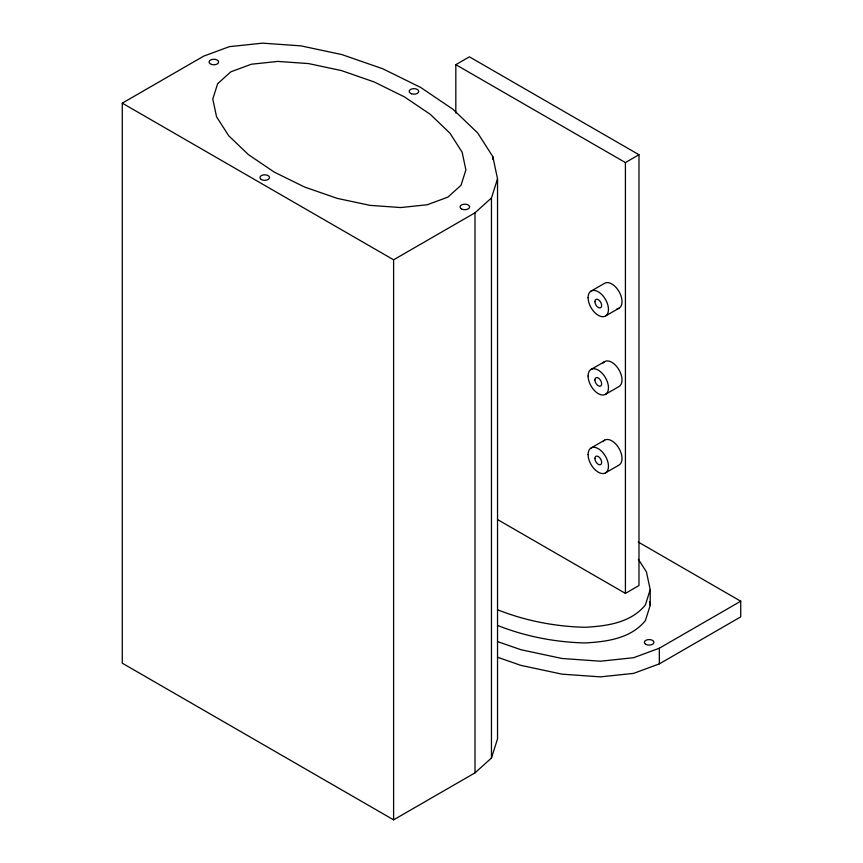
<?xml version="1.0" encoding="UTF-8"?>
<svg xmlns="http://www.w3.org/2000/svg" width="863" height="863" viewBox="0 0 863 863"><rect width="100%" height="100%" fill="white"/><g stroke="black" fill="none" stroke-linecap="round" stroke-linejoin="round"><path stroke-width="1.29" d="M491.457 758.016L491.457 197.972L497.53 178.814L492.827 156.635L477.671 132.945L453.075 109.364L420.745 87.487L382.848 68.813L341.996 54.617L300.971 45.868L262.546 43.15L229.364 46.656L203.668 56.149L122.276 103.15L122.276 663.194L393.604 819.85L475.006 772.849L491.457 758.016L497.53 738.857L497.53 178.814M638.383 559.332L646.452 571.932L650.217 589.677L645.351 605.006C630.767 622.903 606.732 626.074 585.092 627.282C555.179 626.57 525.491 620.821 497.649 609.807M650.217 589.677L650.217 605.351L645.351 620.67C630.767 638.577 606.732 641.748 585.092 642.946C555.179 642.234 525.491 636.484 497.649 625.47M122.276 103.15L393.604 259.806L475.006 212.805L491.457 197.972M455.826 113.129L455.826 64.66L469.396 56.829L638.976 154.736L638.976 585.545L625.416 593.377L497.638 519.612M455.826 64.66L625.416 162.568L638.976 154.736M591.079 291.101L604.65 283.269A14.391 8.306 60 0 1 619.914 293.237A14.391 8.306 60 0 1 616.937 308.846M605.47 316.02L619.041 308.188M591.079 369.429L604.65 361.597M605.47 394.348L619.041 386.516A14.391 8.306 60 0 0 618.037 368.318A14.391 8.306 60 0 0 603.032 363.096M591.079 447.973L604.65 440.141M605.47 472.892L619.041 465.06A14.391 8.306 60 0 0 618.037 446.851A14.391 8.306 60 0 0 603.032 441.64M497.476 641.565L521.004 649.742L562.029 658.491L600.454 661.209L633.636 657.703L659.332 648.21L740.724 601.209L740.724 616.872L659.332 663.874L633.636 673.367L600.454 676.872L562.029 674.165L521.004 665.405L497.476 657.239M638.253 542.04L740.724 601.209M649.461 601.781L650.217 605.351M659.332 648.21L659.332 663.874M625.416 162.568L625.416 593.377M492.827 156.635L492.827 159.331M475.006 212.805L475.006 772.849M393.604 259.806L393.604 819.85M217.649 83.689L212.783 99.018L216.548 116.753L228.673 135.707L248.35 154.574L274.218 172.082L304.531 187.012L337.206 198.371L370.033 205.372L400.777 207.552L427.325 204.736L447.875 197.142L461.025 185.275L465.891 169.946L462.137 152.201L450.001 133.247L430.335 114.38L404.456 96.883L374.154 81.953L341.468 70.593L308.641 63.592L277.908 61.413L251.36 64.229L230.809 71.823L217.649 83.689M588.102 297.692A14.391 8.306 60 0 0 603.366 316.678A14.391 8.306 60 0 0 603.366 296.322A14.391 8.306 60 0 0 588.102 297.692M594.887 301.608A4.8 2.772 60 0 0 599.968 307.929A4.8 2.772 60 0 0 599.968 301.155A4.8 2.772 60 0 0 594.887 301.608M588.102 376.02A14.391 8.306 60 0 0 603.366 395.006A14.391 8.306 60 0 0 603.366 374.65A14.391 8.306 60 0 0 588.102 376.02M594.887 379.936A4.8 2.772 60 0 0 599.968 386.257A4.8 2.772 60 0 0 599.968 379.483A4.8 2.772 60 0 0 594.887 379.936M588.102 454.564A14.391 8.306 60 0 0 603.366 473.55A14.391 8.306 60 0 0 603.366 453.194A14.391 8.306 60 0 0 588.102 454.564M594.887 458.48A4.8 2.772 60 0 0 599.968 464.801A4.8 2.772 60 0 0 599.968 458.016A4.8 2.772 60 0 0 594.887 458.48M645.761 644.294A4.8 2.772 0 0 0 653.787 643.043A4.8 2.772 0 0 0 647.908 639.656A4.8 2.772 0 0 0 645.761 644.294M211.446 64.423A4.8 2.772 0 0 0 218.641 62.028A4.8 2.772 0 0 0 211.446 59.633A4.8 2.772 0 0 0 211.446 64.423M411.554 93.797A4.8 2.772 0 0 0 418.749 91.402A4.8 2.772 0 0 0 411.554 89.008A4.8 2.772 0 0 0 411.554 93.797M261.327 179.515A4.8 2.772 0 0 0 269.353 178.274A4.8 2.772 0 0 0 263.485 174.887A4.8 2.772 0 0 0 261.327 179.515M461.435 208.889A4.8 2.772 0 0 0 469.461 207.649A4.8 2.772 0 0 0 463.593 204.261A4.8 2.772 0 0 0 461.435 208.889"/></g></svg>
